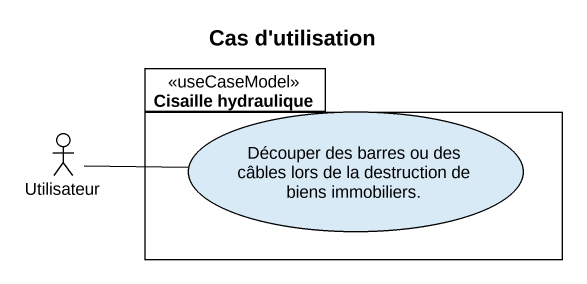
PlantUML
@startuml
title Cas d'utilisation
package "Cisaille hydraulique" as Cisaille_hydraulique <<useCaseModel>> {
  usecase "Découper des barres ou des câbles lors de la destruction de biens immobiliers." as Découper_des_barres_ou_des
}
actor Utilisateur
Utilisateur -right- Découper_des_barres_ou_des
@enduml
